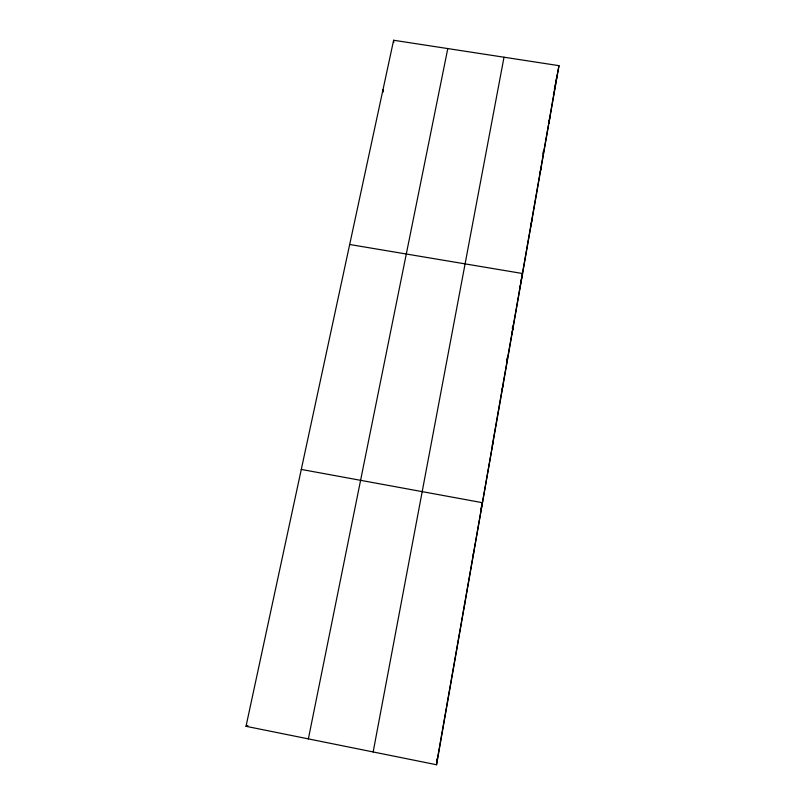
<?xml version="1.0" encoding="UTF-8"?>
<svg xmlns="http://www.w3.org/2000/svg" width="805" height="805" viewBox="0 0 805 805"><rect width="100%" height="100%" fill="white"/><g stroke="black" fill="none" stroke-linecap="round" stroke-linejoin="round"><path stroke-width="1.21" d="M446.171 710.03L446.181 708.792L436.783 762.426M436.582 764.75L558.982 65.668L393.625 40.25L246.018 726.311L436.582 764.75L437.105 758.733M506.657 360.56L507.09 358.094M512.282 328.47L512.715 326.005M542.892 153.805L543.315 151.38M446.393 707.565L492.881 443.233M492.247 445.708L501.797 391.21M539.592 175.389L502.008 389.972L503.024 385.253M548.436 124.845L539.803 174.152L541.222 167.128M548.658 123.608L557.09 75.449M373.158 751.961L504.011 57.215M553.417 94.437L553.88 92.072M554.343 89.697L555.49 83.76M555.943 81.386L558.982 65.668M548.658 123.708L550.207 115.799M530.525 227.131L532.014 219.695M308.365 738.889L447.791 48.582M519.587 288.281L520.06 285.946M520.543 283.612L522.586 273.529L349.682 244.499M511.749 334.377L512.926 328.702M480.927 508.881L482.467 502.702L301.281 469.426M473.179 554.615L473.682 552.874M464.374 604.917L464.706 604.132M246.018 726.311L247.96 725.536M383.019 89.526L383.291 91.881M393.625 40.25L393.816 42.494"/></g></svg>
